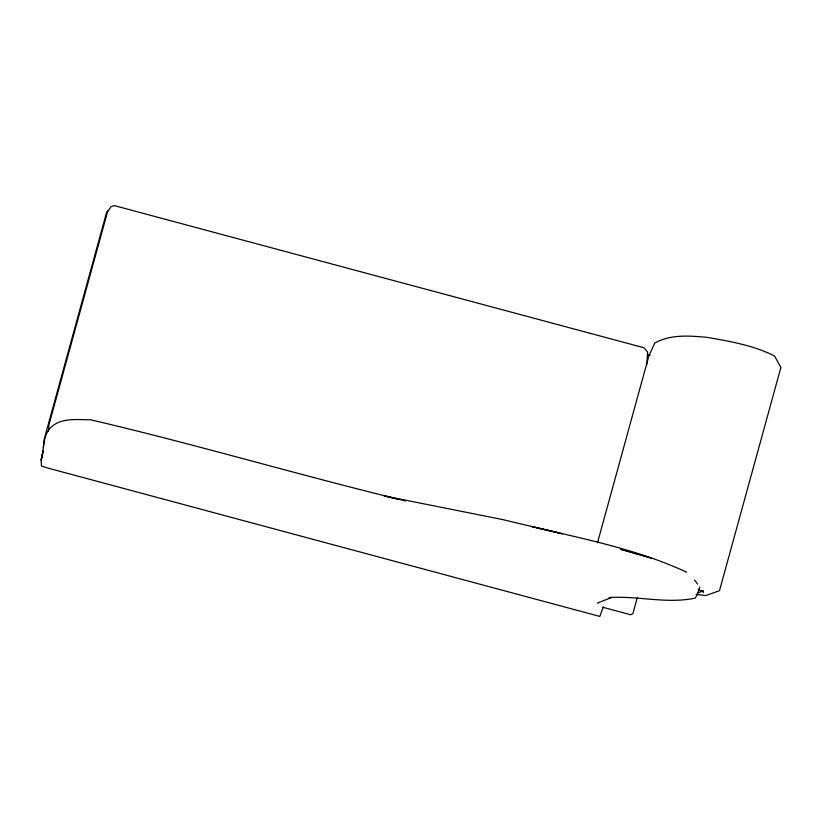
<?xml version="1.0" encoding="UTF-8"?>
<svg xmlns="http://www.w3.org/2000/svg" width="822" height="822" viewBox="0 0 822 822"><rect width="100%" height="100%" fill="white"/><g stroke="black" fill="none" stroke-linecap="round" stroke-linejoin="round"><path stroke-width="1.23" d="M48.406 431.386L48.93 424.882L107.497 211.984L110.939 206.825L114.227 205.582L644.037 347.768L647.633 352.145L646.76 364.619M43.422 447.836L44.203 439.215L106.593 212.415L108.052 210.483M43.196 450.723L41.162 460.084L41.439 466.064L47.717 468.026L599.783 616.418L603.42 606.842M42.919 452.1L41.162 460.084C44.008 449.891 42.58 437.828 49.31 429.156C59.389 417.083 76.919 419.806 90.81 419.816C196.324 444.476 300.256 475.465 405.585 500.896M597.46 542.849L648.825 356.101L654.661 343.195C670.536 334.081 689.566 335.818 707.074 337.339C729.977 341.356 753.682 345.353 774.55 356.029L780.9 367.424L719.476 590.72L705.687 595.59L696.09 594.275M637.297 597.604L632.878 613.685L630.577 614.733L602.752 607.263M699.758 587.031L697.2 594.902L695.124 598.139C666.868 604.129 637.677 595.652 609.061 597.553L611.537 597.573L597.399 603.081M703.447 590.874L697.899 592.806M558.765 532.923L531.803 526.563C584.021 538.944 637.769 549.445 686.647 572.215M397.848 499.221L384.141 495.913L502.437 519.525L562.433 533.797M647.715 354.549L650.192 355.217M698.073 589.22L703.581 592.22L702.378 590.473M694.528 580.013L697.518 584.021M642.66 555.559L620.487 549.23L651.075 558.025L642.66 555.559"/></g></svg>
